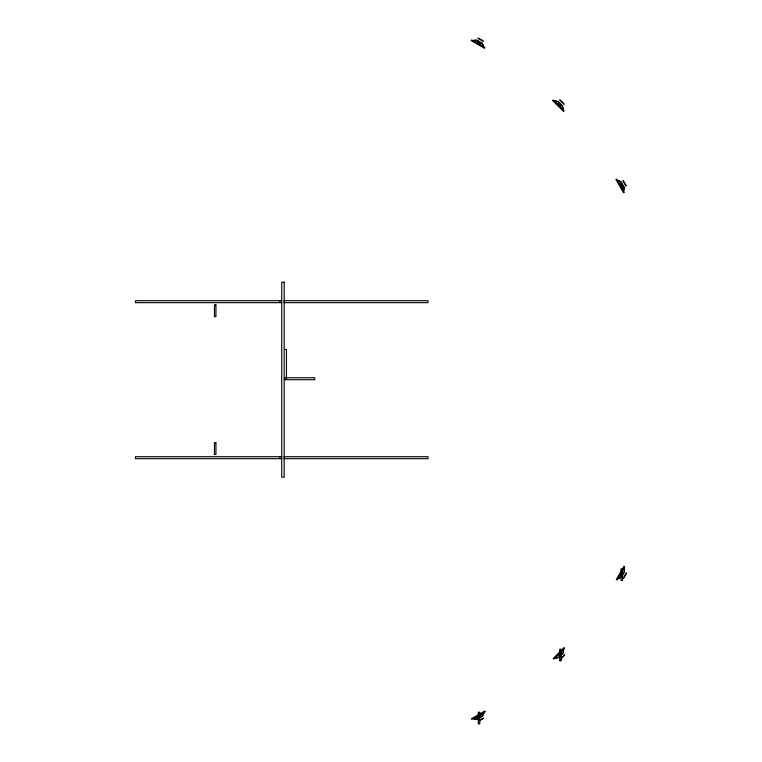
<?xml version="1.0" encoding="UTF-8"?>
<svg xmlns="http://www.w3.org/2000/svg" width="762" height="762" viewBox="0 0 762 762"><rect width="100%" height="100%" fill="white"/><g stroke="black" fill="none" stroke-linecap="round" stroke-linejoin="round"><path stroke-width="1.14" d="M563.308 652.262L563.813 649.71M624.288 568.309L624.459 570.909M624.059 188.081L623.897 190.681M482.927 715.289L484.089 712.956M616.277 579.615L624.03 566.185M616.944 580.006L624.697 566.576M622.202 575.853L624.516 571.833M623.297 578.282L626.393 572.919M623.726 578.168L626.507 573.338M553.145 658.558L564.109 647.595M553.688 659.111L564.652 648.138M558.746 657.558L563.118 653.177M560.28 659.092L564.652 654.71M560.718 659.082L564.652 655.149M618.258 578.768L620.592 577.606M471.488 718.737L484.918 710.984M471.868 719.404L485.299 711.651M477.155 719.214L482.517 716.118M478.241 721.09L479.022 720.642M479.584 720.319L483.603 717.995M479.87 720.509L483.489 718.423M555.279 658.244L557.832 657.739M475.888 40.148L473.278 40.319M473.631 718.985L476.231 719.157M281.74 300.704L135.493 300.704L135.493 302.657L281.74 302.657M284.121 300.704L427.987 300.704L427.987 302.657L284.121 302.657M284.502 349.472L286.455 349.472L286.455 378.724M286.693 377.733L314.773 377.733L314.773 379.686L285.521 379.686L285.521 379.19M281.74 456.705L135.493 456.705L135.493 458.657L281.74 458.657M284.121 456.705L427.987 456.705L427.987 458.657L284.121 458.657M559.727 655.025L561.184 655.025M557.241 101.308L554.688 100.794M620.192 181.375L617.858 180.223M478.317 38.1L483.137 40.881M477.898 38.214L483.26 41.31M476.812 40.091L482.175 43.186M471.554 39.91L484.984 47.663M471.164 40.586L484.594 48.339M560.127 99.955L564.061 103.889M559.689 99.955L564.061 104.327M558.155 101.489L562.537 105.861M553.117 99.955L564.09 110.919M552.574 100.498L563.537 111.471M483.737 46.358L482.584 44.015M623.326 180.823L626.107 185.642M622.906 180.708L626.002 186.061M621.03 181.785L624.126 187.147M616.563 179.003L624.316 192.434M615.887 179.394L623.64 192.824M563.223 109.328L562.718 106.775M621.097 572.481L621.097 568.795L622.554 568.795L622.554 580.492L621.097 580.492L621.097 574.643M561.184 651.51L561.184 649.176L559.727 649.176L559.727 660.873L561.184 660.873L561.184 653.853M479.803 714.537L479.803 712.203L478.346 712.203L478.346 723.9L479.803 723.9L479.803 716.88M284.378 300.704L284.378 302.657M284.378 456.705L284.378 458.657M279.787 300.704L279.787 302.657M279.787 456.705L279.787 458.657M477.517 719.014A3.505 0.752 1.8 0 1 473.488 718.471M475.65 717.223A3.505 1.81 -15.6 0 1 478.498 718.442M483.708 712.575A3.505 0.752 -61.8 0 1 482.156 716.328M481.174 716.899A3.505 1.81 -44.4 0 1 481.546 713.823M559.041 657.263A3.505 0.752 -13.2 0 1 555.012 657.787M556.774 656.025A3.505 1.81 -30.6 0 1 559.841 656.463M563.356 649.443A3.505 0.752 -76.8 0 1 562.832 653.472M562.032 654.272A3.505 1.81 -59.4 0 1 561.594 651.205M621.287 577.034A3.505 0.752 -28.2 0 1 617.877 578.387M619.125 576.224A3.505 1.81 -45.6 0 1 622.068 575.691M623.773 568.166A3.505 0.752 88.2 0 1 624.316 572.195M623.745 573.176A3.505 1.81 -74.4 0 1 622.525 570.328M481.813 42.977A3.505 0.752 61.8 0 1 483.365 46.73M481.203 45.482A3.505 1.81 44.4 0 1 480.832 42.415M473.145 40.834A3.505 0.752 -1.8 0 1 477.174 40.3M478.155 40.862A3.505 1.81 15.6 0 1 475.307 42.081M562.242 105.575A3.505 0.752 76.8 0 1 562.766 109.595M561.003 107.833A3.505 1.81 59.4 0 1 561.442 104.765M554.422 101.26A3.505 0.752 13.2 0 1 558.451 101.784M559.251 102.584A3.505 1.81 30.6 0 1 556.184 103.022M623.916 186.795A3.505 0.752 -88.2 0 1 623.383 190.814M622.135 188.652A3.505 1.81 74.4 0 1 623.345 185.804M617.477 180.604A3.505 0.752 28.2 0 1 621.23 182.147M621.802 183.128A3.505 1.81 45.6 0 1 618.725 182.756M284.178 282.178L281.74 282.178L281.74 477.183L284.178 477.183L284.178 282.178M215.922 304.886L214.455 304.886L214.455 316.592L215.922 316.592L215.922 304.886M215.922 442.77L214.455 442.77L214.455 454.476L215.922 454.476L215.922 442.77M284.655 379.4A0.972 0.972 0 0 0 286.293 378.962A0.972 0.972 0 0 0 285.093 377.762A0.972 0.972 0 0 0 284.655 379.4M478.384 717.013A1.381 0.762 -25 0 0 479.584 717.223A1.381 0.762 -35 0 0 479.993 716.08A1.381 0.762 -35 0 0 478.86 715.966A1.381 0.762 -25 0 0 478.384 717.013M559.365 655.11A1.381 0.762 -40 0 0 560.565 655.006A1.381 0.762 -50 0 0 560.67 653.796A1.381 0.762 -50 0 0 559.546 653.977A1.381 0.762 -40 0 0 559.365 655.11M621.392 574.672A1.381 0.762 -55 0 0 622.525 574.253A1.381 0.762 -65 0 0 622.316 573.062A1.381 0.762 -65 0 0 621.278 573.538A1.381 0.762 -55 0 0 621.392 574.672M479.65 43.224A1.381 0.762 35 0 0 479.231 42.081A1.381 0.762 25 0 0 478.041 42.291A1.381 0.762 25 0 0 478.507 43.339A1.381 0.762 35 0 0 479.65 43.224M560.08 105.242A1.381 0.762 50 0 0 559.975 104.042A1.381 0.762 40 0 0 558.775 103.937A1.381 0.762 40 0 0 558.956 105.061A1.381 0.762 50 0 0 560.08 105.242M621.916 185.918A1.381 0.762 65 0 0 622.125 184.728A1.381 0.762 55 0 0 620.992 184.309A1.381 0.762 55 0 0 620.878 185.452A1.381 0.762 65 0 0 621.916 185.918"/></g></svg>
